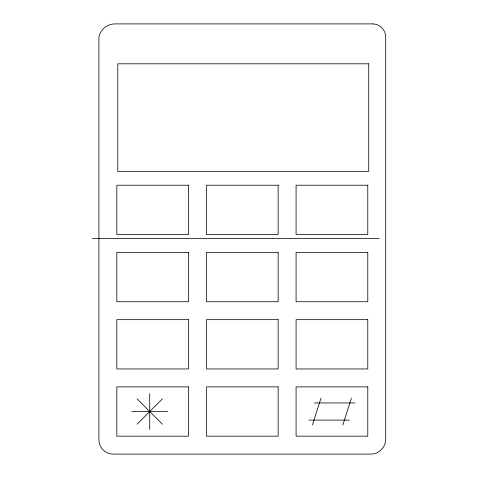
<?xml version="1.0" encoding="UTF-8"?>
<svg xmlns="http://www.w3.org/2000/svg" width="478" height="478" viewBox="0 0 478 478"><rect width="100%" height="100%" fill="white"/><g stroke="black" fill="none" stroke-linecap="round" stroke-linejoin="round"><path stroke-width="0.72" d="M312.451 424.918L320.995 398.138M342.857 424.918L351.402 398.138M137.043 424.201L162.389 398.855M92.296 238.444L379.096 238.444M314.399 402.954L354.927 402.954M131.791 411.528L167.641 411.528M308.925 420.102L349.454 420.102M137.043 398.855L162.389 424.201M149.716 393.603L149.716 429.453M372.434 23.9L114.977 23.9A16.372 16.372 0 0 0 98.904 37.165L98.904 439.718A14.382 14.382 0 0 0 113.286 454.1L370.791 454.1A14.914 14.914 0 0 0 385.704 439.186L385.704 37.165A13.264 13.264 0 0 0 372.434 23.9M368.735 63.813L117.785 63.813L117.785 171.363L368.735 171.363L368.735 63.813M188.529 185.225L116.829 185.225L116.829 234.519L188.529 234.519L188.529 185.225M278.154 185.225L206.454 185.225L206.454 234.519L278.154 234.519L278.154 185.225M367.779 185.225L296.079 185.225L296.079 234.519L367.779 234.519L367.779 185.225M188.529 252.444L116.829 252.444L116.829 301.738L188.529 301.738L188.529 252.444M278.154 252.444L206.454 252.444L206.454 301.738L278.154 301.738L278.154 252.444M367.779 252.444L296.079 252.444L296.079 301.738L367.779 301.738L367.779 252.444M188.529 319.663L116.829 319.663L116.829 368.956L188.529 368.956L188.529 319.663M278.154 319.663L206.454 319.663L206.454 368.956L278.154 368.956L278.154 319.663M367.779 319.663L296.079 319.663L296.079 368.956L367.779 368.956L367.779 319.663M188.529 386.881L116.829 386.881L116.829 436.175L188.529 436.175L188.529 386.881M278.154 386.881L206.454 386.881L206.454 436.175L278.154 436.175L278.154 386.881M367.779 386.881L296.079 386.881L296.079 436.175L367.779 436.175L367.779 386.881"/></g></svg>
